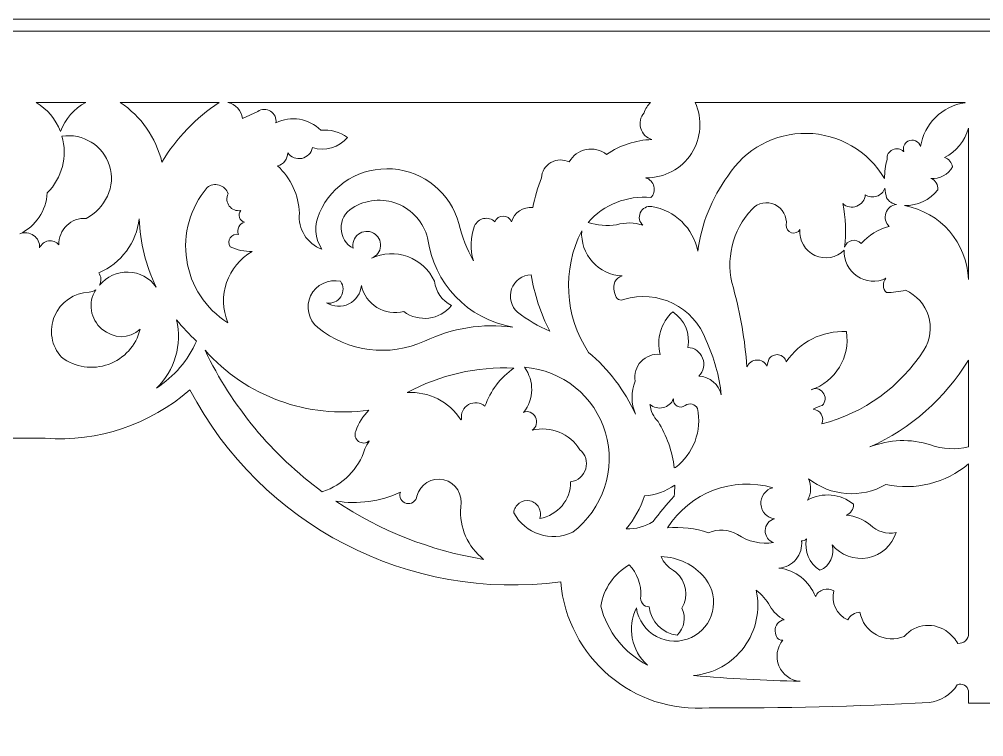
# Model space of a CAD drawing. Header units: millimetres. Extents: x 4613 to 4857, y 4354 to 4620.
# Drawn here: x 4728.5 to 4810.5, y 4414.6 to 4475.6 of the extents above; entities that cross this region are included whole.
import ezdxf

# ---------------------------------------------------------------- set-up
doc = ezdxf.new("R2010")
doc.units = ezdxf.units.MM
doc.header["$MEASUREMENT"] = 0
doc.layers.add('Layer 1', color=18, linetype='Continuous', true_color=0x000000)

msp = doc.modelspace()

# ---------------------------------------------------------------- linework, layer by layer
at = {"layer": 'Layer 1', "lineweight": 9}
for points, knots in [([(4613.246, 4475.6), (4613.246, 4475.6), (4857.246, 4475.6), (4857.246, 4475.6), (4857.246, 4475.6), (4857.246, 4353.6), (4857.246, 4353.6), (4857.246, 4353.6), (4613.246, 4353.6), (4613.246, 4353.6), (4613.246, 4353.6), (4613.246, 4475.6), (4613.246, 4475.6)], [0, 0, 0, 0, 0.25, 0.25, 0.25, 0.5, 0.5, 0.5, 0.75, 0.75, 0.75, 1, 1, 1, 1]), ([(4643.352, 4417.053), (4649.796, 4416.549), (4655.435, 4421.33), (4655.975, 4427.771), (4668.88, 4426.051), (4681.475, 4432.567), (4687.509, 4444.104), (4690.884, 4441.122), (4695.319, 4439.636), (4699.809, 4439.986), (4704.955, 4439.974), (4710.101, 4439.9), (4715.246, 4439.764), (4720.39, 4439.9), (4725.536, 4439.974), (4730.682, 4439.986), (4735.172, 4439.637), (4739.608, 4441.121), (4742.982, 4444.104), (4749.023, 4432.571), (4761.612, 4426.043), (4774.516, 4427.771), (4775.064, 4421.331), (4780.696, 4416.541), (4787.139, 4417.053), (4793.37, 4417.021), (4799.6, 4417.172), (4805.823, 4417.505), (4806.809, 4417.623), (4807.691, 4418.174), (4808.23, 4419.009), (4808.421, 4419.098), (4808.643, 4419.093), (4808.83, 4418.994), (4809.016, 4418.896), (4809.146, 4418.714), (4809.181, 4418.506), (4809.181, 4418.506), (4809.181, 4417.445), (4809.181, 4417.445), (4809.181, 4417.445), (4815.246, 4417.445), (4815.246, 4417.445), (4815.246, 4417.445), (4815.246, 4474.6), (4815.246, 4474.6), (4815.246, 4474.6), (4715.246, 4474.6), (4715.246, 4474.6), (4715.246, 4474.6), (4615.246, 4474.6), (4615.246, 4474.6), (4615.246, 4474.6), (4615.246, 4417.445), (4615.246, 4417.445), (4615.246, 4417.445), (4621.311, 4417.445), (4621.311, 4417.445), (4621.311, 4417.445), (4621.311, 4418.506), (4621.311, 4418.506), (4621.345, 4418.714), (4621.474, 4418.895), (4621.66, 4418.993), (4621.847, 4419.092), (4622.07, 4419.098), (4622.262, 4419.009), (4622.8, 4418.174), (4623.682, 4417.623), (4624.669, 4417.505), (4630.891, 4417.172), (4637.121, 4417.021), (4643.352, 4417.053)], [0, 0, 0, 0, 0.041667, 0.041667, 0.041667, 0.083333, 0.083333, 0.083333, 0.125, 0.125, 0.125, 0.166667, 0.166667, 0.166667, 0.208333, 0.208333, 0.208333, 0.25, 0.25, 0.25, 0.291667, 0.291667, 0.291667, 0.333333, 0.333333, 0.333333, 0.375, 0.375, 0.375, 0.416667, 0.416667, 0.416667, 0.458333, 0.458333, 0.458333, 0.5, 0.5, 0.5, 0.541667, 0.541667, 0.541667, 0.583333, 0.583333, 0.583333, 0.625, 0.625, 0.625, 0.666667, 0.666667, 0.666667, 0.708333, 0.708333, 0.708333, 0.75, 0.75, 0.75, 0.791667, 0.791667, 0.791667, 0.833333, 0.833333, 0.833333, 0.875, 0.875, 0.875, 0.916667, 0.916667, 0.916667, 0.958333, 0.958333, 0.958333, 1, 1, 1, 1]), ([(4731.978, 4466.07), (4731.585, 4467.1), (4730.858, 4467.968), (4729.912, 4468.535), (4729.912, 4468.535), (4734.129, 4468.535), (4734.129, 4468.535), (4733.146, 4467.99), (4732.385, 4467.119), (4731.978, 4466.07)], [0, 0, 0, 0, 0.333333, 0.333333, 0.333333, 0.666667, 0.666667, 0.666667, 1, 1, 1, 1]), ([(4740.609, 4463.464), (4740.098, 4465.536), (4738.837, 4467.342), (4737.069, 4468.535), (4737.069, 4468.535), (4745.475, 4468.535), (4745.475, 4468.535), (4743.501, 4467.221), (4741.84, 4465.491), (4740.609, 4463.464)], [0, 0, 0, 0, 0.333333, 0.333333, 0.333333, 0.666667, 0.666667, 0.666667, 1, 1, 1, 1]), ([(4754.201, 4456.056), (4752.94, 4456.517), (4752.154, 4457.778), (4752.294, 4459.114), (4752.243, 4460.646), (4751.576, 4462.093), (4750.443, 4463.126), (4750.946, 4463.269), (4751.298, 4463.721), (4751.312, 4464.243), (4751.579, 4463.86), (4752.05, 4463.675), (4752.507, 4463.774), (4752.963, 4463.873), (4753.313, 4464.229), (4753.397, 4464.688), (4754.481, 4464.342), (4755.666, 4464.687), (4756.393, 4465.562), (4755.731, 4466.032), (4754.921, 4466.247), (4754.113, 4466.165), (4753.113, 4467.177), (4751.576, 4467.429), (4750.305, 4466.789), (4750.363, 4467.182), (4750.182, 4467.571), (4749.845, 4467.781), (4749.509, 4467.991), (4749.085, 4467.985), (4748.758, 4467.761), (4748.758, 4467.761), (4747.459, 4467.161), (4747.459, 4467.161), (4747.37, 4467.834), (4746.875, 4468.381), (4746.213, 4468.535), (4746.213, 4468.535), (4782.141, 4468.535), (4782.141, 4468.535), (4781.902, 4468.28), (4781.717, 4467.98), (4781.597, 4467.651), (4781.281, 4467.288), (4781.174, 4466.788), (4781.312, 4466.327), (4781.45, 4465.866), (4781.809, 4465.508), (4782.272, 4465.377), (4780.892, 4465.334), (4779.554, 4464.897), (4778.416, 4464.116), (4777.923, 4464.5), (4777.287, 4464.649), (4776.675, 4464.523), (4776.063, 4464.398), (4775.539, 4464.014), (4775.236, 4463.468), (4774.745, 4463.716), (4774.162, 4463.7), (4773.685, 4463.426), (4773.208, 4463.152), (4772.902, 4462.66), (4772.87, 4462.111), (4772.555, 4461.292), (4772.309, 4460.449), (4772.132, 4459.59), (4771.315, 4459.682), (4770.55, 4459.176), (4770.318, 4458.387), (4770.204, 4458.677), (4769.924, 4458.867), (4769.613, 4458.865), (4769.301, 4458.864), (4769.025, 4458.678), (4768.913, 4458.387), (4768.658, 4458.628), (4768.3, 4458.729), (4767.956, 4458.656), (4767.612, 4458.584), (4767.327, 4458.349), (4767.191, 4458.025), (4766.83, 4457.071), (4766.795, 4456.026), (4767.09, 4455.05), (4766.545, 4456.053), (4766.128, 4457.119), (4765.848, 4458.225), (4765.153, 4460.816), (4762.893, 4462.682), (4760.217, 4462.873), (4757.542, 4463.065), (4755.065, 4461.6), (4754.008, 4459.135), (4753.523, 4458.146), (4753.596, 4456.976), (4754.201, 4456.056)], [0, 0, 0, 0, 0.03125, 0.03125, 0.03125, 0.0625, 0.0625, 0.0625, 0.09375, 0.09375, 0.09375, 0.125, 0.125, 0.125, 0.15625, 0.15625, 0.15625, 0.1875, 0.1875, 0.1875, 0.21875, 0.21875, 0.21875, 0.25, 0.25, 0.25, 0.28125, 0.28125, 0.28125, 0.3125, 0.3125, 0.3125, 0.34375, 0.34375, 0.34375, 0.375, 0.375, 0.375, 0.40625, 0.40625, 0.40625, 0.4375, 0.4375, 0.4375, 0.46875, 0.46875, 0.46875, 0.5, 0.5, 0.5, 0.53125, 0.53125, 0.53125, 0.5625, 0.5625, 0.5625, 0.59375, 0.59375, 0.59375, 0.625, 0.625, 0.625, 0.65625, 0.65625, 0.65625, 0.6875, 0.6875, 0.6875, 0.71875, 0.71875, 0.71875, 0.75, 0.75, 0.75, 0.78125, 0.78125, 0.78125, 0.8125, 0.8125, 0.8125, 0.84375, 0.84375, 0.84375, 0.875, 0.875, 0.875, 0.90625, 0.90625, 0.90625, 0.9375, 0.9375, 0.9375, 0.96875, 0.96875, 0.96875, 1, 1, 1, 1]), ([(4788.726, 4462.27), (4787.353, 4460.388), (4786.473, 4458.193), (4786.168, 4455.884), (4785.779, 4457.841), (4784.222, 4459.353), (4782.254, 4459.682), (4781.848, 4459.743), (4781.45, 4459.528), (4781.279, 4459.155), (4781.108, 4458.781), (4781.194, 4458.349), (4781.505, 4458.081), (4780.783, 4458.337), (4779.998, 4458.35), (4779.267, 4458.12), (4778.453, 4458.013), (4777.624, 4458.085), (4776.84, 4458.329), (4778.174, 4459.851), (4780.161, 4460.639), (4782.177, 4460.445), (4782.425, 4460.693), (4782.524, 4461.053), (4782.437, 4461.394), (4782.35, 4461.734), (4782.092, 4462.001), (4781.755, 4462.098), (4781.755, 4462.098), (4781.768, 4462.122), (4781.768, 4462.122), (4783.323, 4462.101), (4784.779, 4462.88), (4785.624, 4464.186), (4786.468, 4465.491), (4786.588, 4467.126), (4785.93, 4468.535), (4785.93, 4468.535), (4808.891, 4468.535), (4808.891, 4468.535), (4808.891, 4468.535), (4808.878, 4468.503), (4808.878, 4468.503), (4806.933, 4468.227), (4805.399, 4466.712), (4805.104, 4464.77), (4805.048, 4464.993), (4804.892, 4465.177), (4804.681, 4465.269), (4804.47, 4465.361), (4804.23, 4465.35), (4804.029, 4465.239), (4803.719, 4465.068), (4803.573, 4464.701), (4803.683, 4464.364), (4803.683, 4464.364), (4803.668, 4464.353), (4803.668, 4464.353), (4803.419, 4464.598), (4803.044, 4464.661), (4802.728, 4464.512), (4802.413, 4464.363), (4802.223, 4464.04), (4802.254, 4463.692), (4802.116, 4463.157), (4802.043, 4462.608), (4802.036, 4462.056), (4800.656, 4464.404), (4798.15, 4465.861), (4795.427, 4465.901), (4792.704, 4465.94), (4790.173, 4464.577), (4788.726, 4462.27), (4788.752, 4462.312), (4788.779, 4462.353), (4788.806, 4462.394)], [0, 0, 0, 0, 0.038462, 0.038462, 0.038462, 0.076923, 0.076923, 0.076923, 0.115385, 0.115385, 0.115385, 0.153846, 0.153846, 0.153846, 0.192308, 0.192308, 0.192308, 0.230769, 0.230769, 0.230769, 0.269231, 0.269231, 0.269231, 0.307692, 0.307692, 0.307692, 0.346154, 0.346154, 0.346154, 0.384615, 0.384615, 0.384615, 0.423077, 0.423077, 0.423077, 0.461538, 0.461538, 0.461538, 0.5, 0.5, 0.5, 0.538462, 0.538462, 0.538462, 0.576923, 0.576923, 0.576923, 0.615385, 0.615385, 0.615385, 0.653846, 0.653846, 0.653846, 0.692308, 0.692308, 0.692308, 0.730769, 0.730769, 0.730769, 0.769231, 0.769231, 0.769231, 0.807692, 0.807692, 0.807692, 0.846154, 0.846154, 0.846154, 0.884615, 0.884615, 0.884615, 0.923077, 0.923077, 0.923077, 1, 1, 1, 1]), ([(4809.181, 4453.47), (4809.059, 4456.585), (4806.801, 4459.199), (4803.737, 4459.766), (4804.842, 4459.733), (4805.896, 4460.23), (4806.572, 4461.105), (4806.625, 4461.522), (4806.378, 4461.919), (4805.98, 4462.055), (4806.73, 4462.022), (4807.437, 4462.402), (4807.824, 4463.045), (4807.777, 4463.425), (4807.507, 4463.739), (4807.139, 4463.842), (4808.136, 4464.354), (4808.875, 4465.255), (4809.181, 4466.333), (4809.181, 4466.333), (4809.181, 4453.47), (4809.181, 4453.47)], [0, 0, 0, 0, 0.142857, 0.142857, 0.142857, 0.285714, 0.285714, 0.285714, 0.428571, 0.428571, 0.428571, 0.571429, 0.571429, 0.571429, 0.714286, 0.714286, 0.714286, 0.857143, 0.857143, 0.857143, 1, 1, 1, 1]), ([(4730.214, 4456.16), (4730.236, 4456.58), (4730.042, 4456.981), (4729.699, 4457.224), (4729.356, 4457.466), (4728.917, 4457.517), (4728.529, 4457.356), (4729.882, 4458.006), (4730.776, 4459.339), (4730.86, 4460.838), (4732.123, 4462.101), (4732.603, 4463.947), (4732.113, 4465.665), (4733.897, 4465.932), (4735.612, 4464.868), (4736.164, 4463.151), (4736.716, 4461.433), (4735.772, 4459.487), (4734.166, 4458.665), (4733.554, 4458.707), (4732.952, 4458.487), (4732.511, 4458.059), (4732.07, 4457.632), (4731.831, 4457.04), (4731.855, 4456.426), (4731.633, 4456.683), (4731.294, 4456.807), (4730.959, 4456.752), (4730.624, 4456.697), (4730.342, 4456.475), (4730.214, 4456.16)], [0, 0, 0, 0, 0.1, 0.1, 0.1, 0.2, 0.2, 0.2, 0.3, 0.3, 0.3, 0.4, 0.4, 0.4, 0.5, 0.5, 0.5, 0.6, 0.6, 0.6, 0.7, 0.7, 0.7, 0.8, 0.8, 0.8, 0.9, 0.9, 0.9, 1, 1, 1, 1]), ([(4746.209, 4449.798), (4744.327, 4450.989), (4743.052, 4452.935), (4742.713, 4455.136), (4742.373, 4457.336), (4743.011, 4459.586), (4744.446, 4461.289), (4744.734, 4461.524), (4745.12, 4461.602), (4745.477, 4461.498), (4745.833, 4461.393), (4746.117, 4461.117), (4746.233, 4460.764), (4746.07, 4460.424), (4746.111, 4460.021), (4746.34, 4459.721), (4746.569, 4459.421), (4746.942, 4459.275), (4747.313, 4459.343), (4747.176, 4459.178), (4747.133, 4458.955), (4747.2, 4458.751), (4747.267, 4458.548), (4747.432, 4458.394), (4747.64, 4458.343), (4747.426, 4458.289), (4747.245, 4458.145), (4747.144, 4457.948), (4747.043, 4457.751), (4747.031, 4457.521), (4747.112, 4457.315), (4746.84, 4457.365), (4746.566, 4457.248), (4746.413, 4457.018), (4746.261, 4456.788), (4746.258, 4456.493), (4746.409, 4456.262), (4746.995, 4455.987), (4747.636, 4455.851), (4748.284, 4455.865), (4746.171, 4454.645), (4745.284, 4452.055), (4746.209, 4449.798)], [0, 0, 0, 0, 0.071429, 0.071429, 0.071429, 0.142857, 0.142857, 0.142857, 0.214286, 0.214286, 0.214286, 0.285714, 0.285714, 0.285714, 0.357143, 0.357143, 0.357143, 0.428571, 0.428571, 0.428571, 0.5, 0.5, 0.5, 0.571429, 0.571429, 0.571429, 0.642857, 0.642857, 0.642857, 0.714286, 0.714286, 0.714286, 0.785714, 0.785714, 0.785714, 0.857143, 0.857143, 0.857143, 0.928571, 0.928571, 0.928571, 1, 1, 1, 1]), ([(4798.648, 4456.212), (4798.806, 4457.453), (4798.751, 4458.71), (4798.486, 4459.932), (4798.811, 4459.636), (4799.275, 4459.552), (4799.684, 4459.713), (4800.092, 4459.875), (4800.372, 4460.249), (4800.406, 4460.687), (4800.691, 4460.493), (4801.05, 4460.444), (4801.377, 4460.553), (4801.704, 4460.662), (4801.961, 4460.914), (4802.073, 4461.24), (4802.102, 4460.963), (4802.148, 4460.687), (4802.211, 4460.415), (4802.395, 4460.115), (4802.7, 4459.911), (4803.048, 4459.858), (4802.631, 4459.805), (4802.282, 4459.517), (4802.151, 4459.119), (4802.019, 4458.72), (4802.123, 4458.286), (4802.426, 4457.995), (4801.521, 4457.739), (4800.703, 4457.238), (4800.065, 4456.547), (4799.859, 4456.767), (4799.551, 4456.86), (4799.258, 4456.79), (4798.965, 4456.72), (4798.733, 4456.502), (4798.648, 4456.212)], [0, 0, 0, 0, 0.083333, 0.083333, 0.083333, 0.166667, 0.166667, 0.166667, 0.25, 0.25, 0.25, 0.333333, 0.333333, 0.333333, 0.416667, 0.416667, 0.416667, 0.5, 0.5, 0.5, 0.583333, 0.583333, 0.583333, 0.666667, 0.666667, 0.666667, 0.75, 0.75, 0.75, 0.833333, 0.833333, 0.833333, 0.916667, 0.916667, 0.916667, 1, 1, 1, 1]), ([(4762.934, 4448.226), (4759.935, 4446.874), (4756.427, 4447.323), (4753.863, 4449.385), (4753.058, 4450.042), (4752.806, 4451.163), (4753.252, 4452.1), (4753.699, 4453.038), (4754.776, 4453.539), (4755.793, 4453.328), (4756.07, 4452.936), (4756.083, 4452.416), (4755.825, 4452.012), (4755.567, 4451.607), (4755.08, 4451.401), (4754.609, 4451.488), (4755.184, 4451.13), (4755.904, 4451.098), (4756.508, 4451.404), (4757.112, 4451.71), (4757.512, 4452.302), (4757.564, 4452.977), (4757.729, 4452.192), (4758.208, 4451.509), (4758.891, 4451.088), (4759.574, 4450.667), (4760.396, 4450.544), (4761.171, 4450.75), (4762.443, 4449.807), (4764.23, 4450.034), (4765.222, 4451.269), (4764.431, 4451.675), (4763.89, 4452.446), (4763.775, 4453.328), (4763.326, 4454.3), (4762.509, 4455.053), (4761.503, 4455.42), (4760.497, 4455.787), (4759.391, 4455.741), (4758.422, 4455.287), (4758.859, 4455.444), (4759.163, 4455.844), (4759.197, 4456.307), (4759.232, 4456.77), (4758.998, 4457.207), (4758.589, 4457.428), (4758.181, 4457.649), (4757.68, 4457.609), (4757.312, 4457.327), (4756.943, 4457.044), (4756.773, 4456.578), (4756.881, 4456.126), (4756.255, 4456.458), (4755.857, 4457.1), (4755.837, 4457.808), (4755.818, 4458.516), (4756.187, 4459.183), (4756.794, 4459.548), (4757.943, 4460.277), (4759.372, 4460.412), (4760.638, 4459.911), (4761.904, 4459.411), (4762.856, 4458.325), (4763.197, 4457.008), (4763.692, 4453.168), (4766.621, 4450.098), (4770.434, 4449.428), (4767.87, 4449.763), (4765.265, 4449.346), (4762.934, 4448.226)], [0, 0, 0, 0, 0.043478, 0.043478, 0.043478, 0.086957, 0.086957, 0.086957, 0.130435, 0.130435, 0.130435, 0.173913, 0.173913, 0.173913, 0.217391, 0.217391, 0.217391, 0.26087, 0.26087, 0.26087, 0.304348, 0.304348, 0.304348, 0.347826, 0.347826, 0.347826, 0.391304, 0.391304, 0.391304, 0.434783, 0.434783, 0.434783, 0.478261, 0.478261, 0.478261, 0.521739, 0.521739, 0.521739, 0.565217, 0.565217, 0.565217, 0.608696, 0.608696, 0.608696, 0.652174, 0.652174, 0.652174, 0.695652, 0.695652, 0.695652, 0.73913, 0.73913, 0.73913, 0.782609, 0.782609, 0.782609, 0.826087, 0.826087, 0.826087, 0.869565, 0.869565, 0.869565, 0.913043, 0.913043, 0.913043, 0.956522, 0.956522, 0.956522, 1, 1, 1, 1]), ([(4796.704, 4441.2), (4796.825, 4441.464), (4796.808, 4441.769), (4796.661, 4442.018), (4796.513, 4442.267), (4796.255, 4442.428), (4795.966, 4442.448), (4796.219, 4442.568), (4796.478, 4442.676), (4796.741, 4442.771), (4797.045, 4443.066), (4797.073, 4443.545), (4796.806, 4443.874), (4796.538, 4444.202), (4796.15, 4444.322), (4795.799, 4444.085), (4797.87, 4444.794), (4799.137, 4446.881), (4798.805, 4449.045), (4796.765, 4449.145), (4794.824, 4448.167), (4793.692, 4446.467), (4793.613, 4446.783), (4793.353, 4447.021), (4793.032, 4447.074), (4792.711, 4447.126), (4792.392, 4446.987), (4792.217, 4446.712), (4792.148, 4446.517), (4792.092, 4446.317), (4792.049, 4446.114), (4791.884, 4446.444), (4791.541, 4446.646), (4791.173, 4446.63), (4790.805, 4446.613), (4790.483, 4446.387), (4790.349, 4446.044), (4790.175, 4448.316), (4789.786, 4450.566), (4789.19, 4452.766), (4788.479, 4455.119), (4789.085, 4457.675), (4790.775, 4459.46), (4791.272, 4459.995), (4792.057, 4460.149), (4792.72, 4459.843), (4793.383, 4459.537), (4793.772, 4458.819), (4793.687, 4458.094), (4793.668, 4457.803), (4793.852, 4457.536), (4794.131, 4457.451), (4794.41, 4457.366), (4794.704, 4457.472), (4794.85, 4457.724), (4794.768, 4456.794), (4795.279, 4455.913), (4796.127, 4455.522), (4796.974, 4455.132), (4797.961, 4455.301), (4798.614, 4455.968), (4798.563, 4455.089), (4798.98, 4454.25), (4799.71, 4453.759), (4800.44, 4453.268), (4801.367, 4453.196), (4802.161, 4453.575), (4801.854, 4453.221), (4801.87, 4452.691), (4802.199, 4452.358), (4802.743, 4452.372), (4803.284, 4452.438), (4803.816, 4452.556), (4804.759, 4452.157), (4805.478, 4451.362), (4805.781, 4450.384), (4806.085, 4449.406), (4805.939, 4448.338), (4805.388, 4447.475), (4803.396, 4444.357), (4800.29, 4442.113), (4796.704, 4441.2)], [0, 0, 0, 0, 0.037037, 0.037037, 0.037037, 0.074074, 0.074074, 0.074074, 0.111111, 0.111111, 0.111111, 0.148148, 0.148148, 0.148148, 0.185185, 0.185185, 0.185185, 0.222222, 0.222222, 0.222222, 0.259259, 0.259259, 0.259259, 0.296296, 0.296296, 0.296296, 0.333333, 0.333333, 0.333333, 0.37037, 0.37037, 0.37037, 0.407407, 0.407407, 0.407407, 0.444444, 0.444444, 0.444444, 0.481481, 0.481481, 0.481481, 0.518519, 0.518519, 0.518519, 0.555556, 0.555556, 0.555556, 0.592593, 0.592593, 0.592593, 0.62963, 0.62963, 0.62963, 0.666667, 0.666667, 0.666667, 0.703704, 0.703704, 0.703704, 0.740741, 0.740741, 0.740741, 0.777778, 0.777778, 0.777778, 0.814815, 0.814815, 0.814815, 0.851852, 0.851852, 0.851852, 0.888889, 0.888889, 0.888889, 0.925926, 0.925926, 0.925926, 0.962963, 0.962963, 0.962963, 1, 1, 1, 1]), ([(4740.122, 4452.836), (4739.574, 4453.609), (4738.696, 4454.08), (4737.749, 4454.108), (4736.803, 4454.137), (4735.902, 4453.725), (4735.309, 4452.987), (4735.477, 4453.326), (4735.454, 4453.729), (4735.246, 4454.047), (4737.14, 4454.842), (4738.452, 4456.601), (4738.669, 4458.644), (4738.754, 4456.629), (4739.247, 4454.653), (4740.122, 4452.836)], [0, 0, 0, 0, 0.2, 0.2, 0.2, 0.4, 0.4, 0.4, 0.6, 0.6, 0.6, 0.8, 0.8, 0.8, 1, 1, 1, 1]), ([(4780.876, 4442.018), (4779.944, 4444.043), (4778.582, 4445.839), (4776.884, 4447.282), (4774.832, 4450.366), (4774.61, 4454.323), (4776.301, 4457.619), (4776.232, 4456.651), (4776.558, 4455.697), (4777.204, 4454.974), (4777.851, 4454.25), (4778.758, 4453.82), (4779.727, 4453.78), (4779.188, 4453.603), (4778.89, 4453.027), (4779.057, 4452.485), (4779.223, 4451.942), (4779.316, 4451.611), (4779.862, 4451.767), (4782.748, 4452.673), (4785.839, 4451.141), (4786.874, 4448.298), (4787.55, 4446.832), (4787.987, 4445.267), (4788.167, 4443.663), (4787.961, 4444.562), (4787.184, 4445.215), (4786.263, 4445.263), (4786.661, 4445.666), (4786.784, 4446.267), (4786.576, 4446.795), (4786.369, 4447.323), (4785.879, 4447.678), (4785.312, 4447.703), (4785.548, 4448.877), (4785.042, 4450.075), (4784.034, 4450.723), (4783.036, 4449.808), (4782.626, 4448.417), (4782.969, 4447.107), (4782.361, 4447.172), (4781.757, 4446.948), (4781.339, 4446.501), (4780.921, 4446.055), (4780.735, 4445.443), (4780.839, 4444.84), (4780.477, 4443.931), (4780.489, 4442.916), (4780.876, 4442.018)], [0, 0, 0, 0, 0.0625, 0.0625, 0.0625, 0.125, 0.125, 0.125, 0.1875, 0.1875, 0.1875, 0.25, 0.25, 0.25, 0.3125, 0.3125, 0.3125, 0.375, 0.375, 0.375, 0.4375, 0.4375, 0.4375, 0.5, 0.5, 0.5, 0.5625, 0.5625, 0.5625, 0.625, 0.625, 0.625, 0.6875, 0.6875, 0.6875, 0.75, 0.75, 0.75, 0.8125, 0.8125, 0.8125, 0.875, 0.875, 0.875, 0.9375, 0.9375, 0.9375, 1, 1, 1, 1]), ([(4773.581, 4449.076), (4772.609, 4449.504), (4771.691, 4450.045), (4770.844, 4450.686), (4770.289, 4451.183), (4770.09, 4451.968), (4770.342, 4452.67), (4770.593, 4453.373), (4771.259, 4453.853), (4772.005, 4453.884), (4772.271, 4452.208), (4772.803, 4450.585), (4773.581, 4449.076)], [0, 0, 0, 0, 0.25, 0.25, 0.25, 0.5, 0.5, 0.5, 0.75, 0.75, 0.75, 1, 1, 1, 1]), ([(4732.077, 4446.858), (4731.211, 4447.813), (4730.977, 4449.182), (4731.477, 4450.37), (4731.977, 4451.557), (4733.14, 4452.348), (4734.427, 4452.395), (4734.628, 4452.41), (4734.821, 4452.48), (4734.983, 4452.599), (4734.293, 4451.512), (4734.518, 4450.082), (4735.509, 4449.26), (4736.499, 4448.438), (4737.815, 4448.366), (4738.756, 4449.244), (4738.414, 4447.862), (4737.403, 4446.742), (4736.062, 4446.261), (4734.722, 4445.78), (4733.22, 4446.009), (4732.077, 4446.858)], [0, 0, 0, 0, 0.142857, 0.142857, 0.142857, 0.285714, 0.285714, 0.285714, 0.428571, 0.428571, 0.428571, 0.571429, 0.571429, 0.571429, 0.714286, 0.714286, 0.714286, 0.857143, 0.857143, 0.857143, 1, 1, 1, 1]), ([(4740.143, 4444.24), (4741.701, 4445.74), (4742.355, 4447.948), (4741.862, 4450.055), (4742.377, 4449.405), (4742.945, 4448.8), (4743.561, 4448.245), (4742.834, 4446.607), (4741.646, 4445.215), (4740.143, 4444.24)], [0, 0, 0, 0, 0.333333, 0.333333, 0.333333, 0.666667, 0.666667, 0.666667, 1, 1, 1, 1]), ([(4754.244, 4435.432), (4749.978, 4438.554), (4746.552, 4442.688), (4744.274, 4447.458), (4747.776, 4443.532), (4753.006, 4441.621), (4758.213, 4442.369), (4757.715, 4441.862), (4757.33, 4441.256), (4757.084, 4440.589), (4756.948, 4440.275), (4757.05, 4439.909), (4757.328, 4439.712), (4757.607, 4439.514), (4757.971, 4439.525), (4758.222, 4439.757), (4758.222, 4439.757), (4758.234, 4439.742), (4758.234, 4439.742), (4758.09, 4439.528), (4757.966, 4439.301), (4757.864, 4439.064), (4757.323, 4437.349), (4755.986, 4435.999), (4754.276, 4435.442), (4754.276, 4435.442), (4754.244, 4435.432), (4754.244, 4435.432)], [0, 0, 0, 0, 0.111111, 0.111111, 0.111111, 0.222222, 0.222222, 0.222222, 0.333333, 0.333333, 0.333333, 0.444444, 0.444444, 0.444444, 0.555556, 0.555556, 0.555556, 0.666667, 0.666667, 0.666667, 0.777778, 0.777778, 0.777778, 0.888889, 0.888889, 0.888889, 1, 1, 1, 1]), ([(4800.801, 4439.238), (4804.272, 4440.801), (4807.191, 4443.37), (4809.181, 4446.616), (4809.181, 4446.616), (4809.181, 4439.249), (4809.181, 4439.249), (4808.112, 4438.985), (4806.989, 4439.042), (4805.953, 4439.412), (4804.267, 4439.954), (4802.446, 4439.893), (4800.801, 4439.238)], [0, 0, 0, 0, 0.25, 0.25, 0.25, 0.5, 0.5, 0.5, 0.75, 0.75, 0.75, 1, 1, 1, 1]), ([(4766.02, 4441.548), (4765.034, 4443.094), (4763.286, 4443.979), (4761.457, 4443.857), (4764.236, 4445.365), (4767.376, 4446.084), (4770.534, 4445.936), (4769.39, 4445.147), (4768.527, 4444.013), (4768.073, 4442.699), (4767.687, 4443.036), (4767.13, 4443.093), (4766.683, 4442.841), (4766.236, 4442.589), (4765.995, 4442.095), (4766.085, 4441.589), (4766.085, 4441.589), (4766.02, 4441.548), (4766.02, 4441.548)], [0, 0, 0, 0, 0.166667, 0.166667, 0.166667, 0.333333, 0.333333, 0.333333, 0.5, 0.5, 0.5, 0.666667, 0.666667, 0.666667, 0.833333, 0.833333, 0.833333, 1, 1, 1, 1]), ([(4775.531, 4431.988), (4773.687, 4431.12), (4771.484, 4431.849), (4770.518, 4433.643), (4770.548, 4433.968), (4770.716, 4434.265), (4770.98, 4434.459), (4771.244, 4434.652), (4771.579, 4434.723), (4771.899, 4434.655), (4772.219, 4434.586), (4772.494, 4434.384), (4772.655, 4434.099), (4772.816, 4433.815), (4772.847, 4433.473), (4772.741, 4433.164), (4774.259, 4433.418), (4775.367, 4434.735), (4775.355, 4436.274), (4775.967, 4436.354), (4776.473, 4436.79), (4776.642, 4437.384), (4776.811, 4437.977), (4776.619, 4438.608), (4776.142, 4438.998), (4775.298, 4440.38), (4773.656, 4441.051), (4772.087, 4440.653), (4772.45, 4440.901), (4772.567, 4441.382), (4772.358, 4441.768), (4772.15, 4442.155), (4771.758, 4442.348), (4771.352, 4442.181), (4772.245, 4443.292), (4772.279, 4444.862), (4771.433, 4446.008), (4774.662, 4445.765), (4777.405, 4443.554), (4778.327, 4440.45), (4779.248, 4437.346), (4778.103, 4433.955), (4775.531, 4431.988)], [0, 0, 0, 0, 0.071429, 0.071429, 0.071429, 0.142857, 0.142857, 0.142857, 0.214286, 0.214286, 0.214286, 0.285714, 0.285714, 0.285714, 0.357143, 0.357143, 0.357143, 0.428571, 0.428571, 0.428571, 0.5, 0.5, 0.5, 0.571429, 0.571429, 0.571429, 0.642857, 0.642857, 0.642857, 0.714286, 0.714286, 0.714286, 0.785714, 0.785714, 0.785714, 0.857143, 0.857143, 0.857143, 0.928571, 0.928571, 0.928571, 1, 1, 1, 1]), ([(4784.165, 4437.451), (4784, 4438.853), (4783.529, 4440.202), (4782.786, 4441.403), (4782.4, 4441.791), (4782.159, 4442.302), (4782.103, 4442.847), (4782.411, 4442.584), (4782.825, 4442.485), (4783.218, 4442.579), (4783.611, 4442.673), (4783.935, 4442.947), (4784.094, 4443.319), (4784.063, 4443.072), (4784.186, 4442.83), (4784.404, 4442.708), (4784.621, 4442.586), (4784.888, 4442.605), (4785.083, 4442.76), (4785.083, 4442.76), (4785.097, 4442.77), (4785.097, 4442.77), (4785.267, 4442.884), (4785.476, 4442.921), (4785.674, 4442.873), (4785.873, 4442.825), (4786.042, 4442.695), (4786.141, 4442.516), (4786.536, 4440.624), (4785.806, 4438.671), (4784.267, 4437.502), (4784.267, 4437.502), (4784.165, 4437.451), (4784.165, 4437.451)], [0, 0, 0, 0, 0.083333, 0.083333, 0.083333, 0.166667, 0.166667, 0.166667, 0.25, 0.25, 0.25, 0.416667, 0.416667, 0.416667, 0.5, 0.5, 0.5, 0.583333, 0.583333, 0.583333, 0.666667, 0.666667, 0.666667, 0.75, 0.75, 0.75, 0.833333, 0.833333, 0.833333, 0.916667, 0.916667, 0.916667, 1, 1, 1, 1]), ([(4809.181, 4423.34), (4809.181, 4423.34), (4809.181, 4437.797), (4809.181, 4437.797), (4807.238, 4436.162), (4804.646, 4435.516), (4802.163, 4436.045), (4800.074, 4434.845), (4797.462, 4435.042), (4795.575, 4436.538), (4795.851, 4435.957), (4795.822, 4435.277), (4795.5, 4434.72), (4796.751, 4435.416), (4798.302, 4435.271), (4799.405, 4434.359), (4799.416, 4433.947), (4799.165, 4433.573), (4798.781, 4433.426), (4799.532, 4433.378), (4800.248, 4433.092), (4800.826, 4432.609), (4801.408, 4432.041), (4802.234, 4431.798), (4803.031, 4431.961), (4802.685, 4430.857), (4801.76, 4430.032), (4800.624, 4429.813), (4799.487, 4429.595), (4798.314, 4430.028), (4797.582, 4430.925), (4797.844, 4430.04), (4797.394, 4429.101), (4796.542, 4428.748), (4795.647, 4429.32), (4795.194, 4430.384), (4795.4, 4431.426), (4795.298, 4431.31), (4795.148, 4431.246), (4794.993, 4431.254), (4795.051, 4430.691), (4794.88, 4430.129), (4794.518, 4429.694), (4794.157, 4429.258), (4793.633, 4428.986), (4793.069, 4428.939), (4794.469, 4428.767), (4795.659, 4427.833), (4796.162, 4426.515), (4796.295, 4426.799), (4796.542, 4427.013), (4796.841, 4427.107), (4797.14, 4427.2), (4797.466, 4427.164), (4797.737, 4427.007), (4797.457, 4426.004), (4797.958, 4424.949), (4798.914, 4424.535), (4799.116, 4424.924), (4799.514, 4425.171), (4799.952, 4425.18), (4800.103, 4424.361), (4800.616, 4423.654), (4801.347, 4423.256), (4802.079, 4422.858), (4802.946, 4422.809), (4803.716, 4423.127), (4804.666, 4424.232), (4806.324, 4424.381), (4807.459, 4423.466), (4807.781, 4423.202), (4808.059, 4422.89), (4808.285, 4422.54), (4808.518, 4422.519), (4808.749, 4422.598), (4808.92, 4422.758), (4809.091, 4422.918), (4809.186, 4423.141), (4809.181, 4423.375)], [0, 0, 0, 0, 0.037037, 0.037037, 0.037037, 0.074074, 0.074074, 0.074074, 0.111111, 0.111111, 0.111111, 0.148148, 0.148148, 0.148148, 0.185185, 0.185185, 0.185185, 0.222222, 0.222222, 0.222222, 0.259259, 0.259259, 0.259259, 0.296296, 0.296296, 0.296296, 0.333333, 0.333333, 0.333333, 0.37037, 0.37037, 0.37037, 0.407407, 0.407407, 0.407407, 0.444444, 0.444444, 0.444444, 0.481481, 0.481481, 0.481481, 0.518519, 0.518519, 0.518519, 0.555556, 0.555556, 0.555556, 0.592593, 0.592593, 0.592593, 0.62963, 0.62963, 0.62963, 0.666667, 0.666667, 0.666667, 0.703704, 0.703704, 0.703704, 0.740741, 0.740741, 0.740741, 0.777778, 0.777778, 0.777778, 0.814815, 0.814815, 0.814815, 0.851852, 0.851852, 0.851852, 0.888889, 0.888889, 0.888889, 0.925926, 0.925926, 0.925926, 1, 1, 1, 1]), ([(4755.394, 4434.628), (4755.394, 4434.628), (4755.401, 4434.641), (4755.401, 4434.641), (4757.265, 4434.332), (4759.177, 4434.595), (4760.887, 4435.397), (4760.815, 4435.203), (4760.829, 4434.988), (4760.925, 4434.805), (4761.021, 4434.623), (4761.19, 4434.49), (4761.39, 4434.44), (4761.591, 4434.39), (4761.803, 4434.428), (4761.974, 4434.544), (4762.145, 4434.66), (4762.258, 4434.842), (4762.285, 4435.047), (4762.538, 4436.062), (4763.557, 4436.688), (4764.577, 4436.454), (4765.597, 4436.22), (4766.225, 4435.144), (4766.01, 4434.12), (4765.879, 4432.406), (4766.611, 4430.74), (4767.962, 4429.678), (4763.469, 4430.414), (4759.183, 4432.102), (4755.394, 4434.628)], [0, 0, 0, 0, 0.1, 0.1, 0.1, 0.2, 0.2, 0.2, 0.3, 0.3, 0.3, 0.4, 0.4, 0.4, 0.5, 0.5, 0.5, 0.6, 0.6, 0.6, 0.7, 0.7, 0.7, 0.8, 0.8, 0.8, 0.9, 0.9, 0.9, 1, 1, 1, 1]), ([(4792.615, 4431.104), (4791.542, 4430.94), (4790.446, 4431.189), (4789.549, 4431.801), (4788.795, 4432.232), (4787.884, 4432.287), (4787.084, 4431.949), (4785.957, 4432.323), (4784.766, 4432.463), (4783.584, 4432.361), (4785.485, 4435.362), (4789.141, 4436.749), (4792.556, 4435.773), (4791.918, 4435.616), (4791.485, 4435.021), (4791.532, 4434.365), (4791.579, 4433.709), (4792.038, 4433.189), (4792.693, 4433.125), (4792.235, 4433.011), (4791.908, 4432.607), (4791.894, 4432.135), (4791.879, 4431.664), (4792.164, 4431.245), (4792.615, 4431.104)], [0, 0, 0, 0, 0.125, 0.125, 0.125, 0.25, 0.25, 0.25, 0.375, 0.375, 0.375, 0.5, 0.5, 0.5, 0.625, 0.625, 0.625, 0.75, 0.75, 0.75, 0.875, 0.875, 0.875, 1, 1, 1, 1]), ([(4780.088, 4432.281), (4780.776, 4433.105), (4781.302, 4434.052), (4781.636, 4435.073), (4782.566, 4435.146), (4783.46, 4435.464), (4784.227, 4435.995), (4784.216, 4435.676), (4784.19, 4435.358), (4784.148, 4435.041), (4783.523, 4434.35), (4782.926, 4433.635), (4782.359, 4432.896), (4781.688, 4432.452), (4780.891, 4432.237), (4780.088, 4432.281)], [0, 0, 0, 0, 0.2, 0.2, 0.2, 0.4, 0.4, 0.4, 0.6, 0.6, 0.6, 0.8, 0.8, 0.8, 1, 1, 1, 1]), ([(4786.858, 4427.993), (4787.447, 4427.204), (4787.652, 4426.192), (4787.417, 4425.235), (4787.181, 4424.278), (4786.525, 4423.474), (4785.636, 4423.047), (4784.691, 4422.593), (4783.585, 4422.617), (4782.66, 4423.11), (4781.734, 4423.603), (4781.097, 4424.516), (4780.947, 4425.554), (4780.138, 4423.905), (4780.519, 4421.921), (4781.884, 4420.692), (4779.91, 4421.723), (4778.467, 4423.547), (4777.916, 4425.705), (4778.161, 4427.176), (4779.046, 4428.465), (4780.331, 4429.223), (4781.019, 4428.505), (4781.377, 4427.532), (4781.319, 4426.539), (4781.269, 4426.32), (4781.323, 4426.09), (4781.465, 4425.915), (4781.606, 4425.74), (4781.819, 4425.641), (4782.044, 4425.644), (4782.172, 4424.389), (4783.151, 4423.389), (4784.404, 4423.238), (4785.039, 4423.825), (4785.203, 4424.764), (4784.804, 4425.532), (4785.413, 4426.532), (4785.203, 4427.825), (4784.308, 4428.58), (4784.308, 4428.58), (4784.094, 4428.741), (4784.094, 4428.741), (4783.626, 4429.01), (4783.256, 4429.424), (4783.041, 4429.92), (4784.489, 4429.878), (4785.849, 4429.214), (4786.775, 4428.1), (4786.775, 4428.1), (4786.858, 4427.993), (4786.858, 4427.993)], [0, 0, 0, 0, 0.058824, 0.058824, 0.058824, 0.117647, 0.117647, 0.117647, 0.176471, 0.176471, 0.176471, 0.235294, 0.235294, 0.235294, 0.294118, 0.294118, 0.294118, 0.352941, 0.352941, 0.352941, 0.411765, 0.411765, 0.411765, 0.470588, 0.470588, 0.470588, 0.529412, 0.529412, 0.529412, 0.588235, 0.588235, 0.588235, 0.647059, 0.647059, 0.647059, 0.705882, 0.705882, 0.705882, 0.764706, 0.764706, 0.764706, 0.823529, 0.823529, 0.823529, 0.882353, 0.882353, 0.882353, 0.941176, 0.941176, 0.941176, 1, 1, 1, 1]), ([(4794.86, 4419.316), (4791.834, 4419.387), (4788.81, 4419.549), (4785.794, 4419.803), (4787.511, 4419.953), (4789.081, 4420.835), (4790.102, 4422.223), (4791.124, 4423.612), (4791.5, 4425.363), (4791.132, 4427.047), (4791.616, 4426.698), (4792.016, 4426.244), (4792.3, 4425.72), (4792.577, 4425.211), (4793.004, 4424.799), (4793.523, 4424.54), (4793.049, 4424.483), (4792.706, 4424.062), (4792.747, 4423.587), (4792.787, 4423.112), (4792.917, 4422.785), (4793.393, 4422.809), (4792.884, 4422.195), (4792.759, 4421.348), (4793.069, 4420.613), (4793.38, 4419.878), (4794.064, 4419.378), (4794.86, 4419.316)], [0, 0, 0, 0, 0.111111, 0.111111, 0.111111, 0.222222, 0.222222, 0.222222, 0.333333, 0.333333, 0.333333, 0.444444, 0.444444, 0.444444, 0.555556, 0.555556, 0.555556, 0.666667, 0.666667, 0.666667, 0.777778, 0.777778, 0.777778, 0.888889, 0.888889, 0.888889, 1, 1, 1, 1])]:
    msp.add_open_spline(points, degree=3, knots=knots, dxfattribs=at)

doc.saveas('drawing.dxf')
